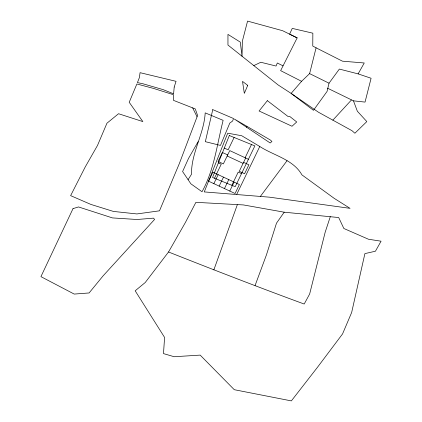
<?xml version="1.0" encoding="UTF-8"?>
<svg xmlns="http://www.w3.org/2000/svg" width="422" height="422" viewBox="0 0 422 422"><rect width="100%" height="100%" fill="white"/><g stroke="black" fill="none" stroke-linecap="round" stroke-linejoin="round"><path stroke-width="0.63" d="M327.577 88.214L353.472 100.837L365.041 102.098L371.096 78.255L358.12 73.887L339.357 69.066L329.028 83.197L327.055 91.447L313.467 110.311L291.133 93.404L278.23 85.022L227.954 45.038L227.954 34.398L240.292 42.116L242.043 56.395L242.344 41.245L247.572 21.1L282.64 30.716L297.157 37.885L280.635 70.638L301.577 81.314L309.611 73.613L316.083 47.818L312.771 46.045L312.855 33.19L292.251 28.39L289.624 34.166L297.157 37.885M198.124 141.655L188.534 158.403L182.599 171.538L190.876 183.813L202.006 191.746C214.265 169.786 217.008 144.371 223.132 120.354L205.192 112.874C204.037 134.048 191.103 152.901 191.514 174.244L188.085 179.677M330.289 216.702L325.146 232.322L309.642 294.018L304.193 304.035C258.733 287.335 213.564 269.816 168.531 251.987L145.226 282.518L135.172 290.795L164.585 337.436L163.499 353.604L174.18 356.727L200.17 355.108L234.279 389.696L291.354 400.9L317.323 367.493L342.543 333.939L351.653 312.507L364.898 253.611L375.427 251.217L381.066 241.194L368.48 239.242L343.846 228.487L338.692 217.541L284.212 212.197L243.394 204.928L195.903 202.328L185.422 222.452L168.531 251.987M213.848 269.88L237.317 204.754M255.067 285.546L266.43 254.93L276.505 223.143L284.212 212.197M197.058 116.836L179.329 163.594L159.495 210.821L136.897 213.938L113.391 211.422L90.872 204.417L70.627 195.639L85.223 166.964L97.493 145.463L106.951 123.213L118.535 113.724L142.863 121.594L129.211 102.303L136.87 83.989L153.576 88.43L173.574 94.75L173.453 100.341L195.265 108.908L197.586 115.454L197.058 116.836L192.675 107.89M214.476 178.242L221.239 164.205L218.39 162.881M234.11 137.461L228.149 149.847L224.309 148.064M213.859 183.639L218.179 174.666M219.16 186.107L223.481 177.135M224.467 188.576L228.782 179.603M231.852 185.3L238.203 172.102L241.511 173.642M245.113 157.749L251.486 144.519M229.768 191.045L234.089 182.072M245.673 158.007L239.269 171.306L244.57 173.774L248.89 164.802L243.589 162.333M236.758 194.299L259.773 146.481L241.732 135.742L227.732 133.183L204.269 191.915L269.547 197.179L350.06 208.352L334.092 198.282L301.92 174.872C293.258 159.405 273.667 155.57 259.773 146.481M358.12 73.887L364.255 62.978L342.458 61.179L316.083 47.818M260.305 196.515L287.023 160.729M246.295 127.238L246.981 126.368L270.333 140.009L271.937 141.491L270.164 142.979L234.284 119.015L246.981 126.368M301.577 81.314L291.133 93.404L318.394 112.189L352.017 130.704L354.881 133.246L366.823 121.578L357.355 111.229L353.472 100.837M332.868 120.133L351.405 100.014M253.801 65.605L260.817 62.266L276.062 66.043L277.317 62.999L283.035 65.848M248.421 159.284L229.763 150.601L223.365 163.9L218.058 161.436L222.378 152.463L227.68 154.932M227.173 155.987L243.083 163.388M309.611 73.613L329.028 83.197M174.212 87.032L173.595 93.832L163.23 89.659L143.348 83.883L137.43 82.57L139.402 77.564L140.062 72.674L176.048 81.325L174.212 87.032M212.762 109.63L205.34 141.681L220.463 145.421L229.8 123.076L232.564 121.082L233.582 118.54L212.762 109.63M229.32 135.515L212.561 177.462L235.233 186.677L254.867 145.896L229.32 135.515M247.73 85.371L244.322 93.362L242.508 81.383L247.73 85.371M73.027 208.616L40.934 276.637L74.209 294.071L89.1 292.958L103.1 275.861L154.61 219.408L153.487 218.142L137.087 219.503L112.463 217.916L78.508 206.938L73.027 208.616M212.878 172.202L208.558 181.175L235.07 193.513L239.39 184.541L212.878 172.202M267.363 100.663L259.087 110.997L292.008 126.252L296.719 121.969L289.824 116.519L287.931 116.409L267.363 100.663"/></g></svg>
